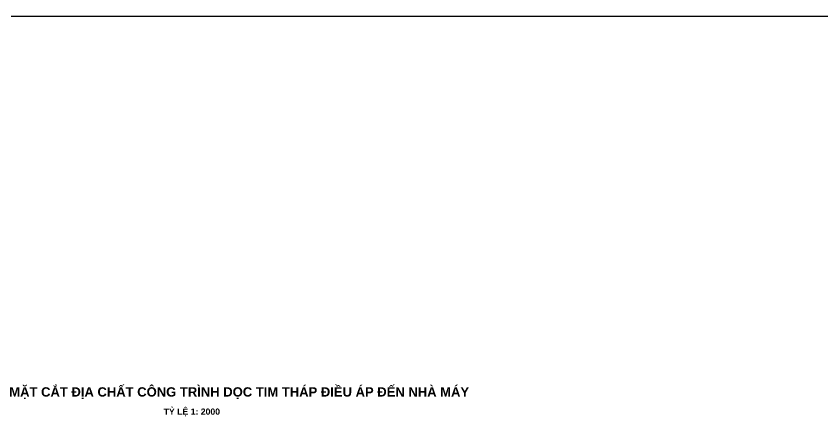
# Model space of a CAD drawing. Header units: inches. Extents: x 444671 to 463716, y 1783086 to 1794968.
# Drawn here: x 457575 to 458355, y 1789365 to 1789756 of the extents above; entities that cross this region are included whole.
import ezdxf

# ---------------------------------------------------------------- set-up
doc = ezdxf.new("R2010")
doc.units = ezdxf.units.IN
doc.header["$MEASUREMENT"] = 0
doc.linetypes.add('CENTER', pattern=[2, 1.25, -0.25, 0.25, -0.25])
doc.layers.add('Tam', color=1, linetype='CENTER')
doc.layers.add('Text', color=3, linetype='Continuous')
doc.styles.add('25', font='', dxfattribs={"height": 5})
doc.styles.get('25').set_extended_font_data('.VnArial')

# ---------------------------------------------------------------- blocks, each defined once
blk = doc.blocks.new('A$C7D350064')
at = {"attachment_point": 1, "style": '25'}
for s, insert, char_height, width in [('{\\f.VnArialH|b1|i0|c0|p34;MÆt c¾t ®Þa chÊt c«ng tr×nh däc tim th¸p ®iÒu ¸p ®Õn nhµ m¸y}', (-649.62, 359.15), 9, 500), ('{\\f.VnArialH|b1|i0|c0|p34;tû lÖ 1: 2000}', (-500.51, 338.62), 6, 100)]:
    blk.add_mtext(s, dxfattribs=dict(at, insert=insert, char_height=char_height, width=width))

msp = doc.modelspace()

# ---------------------------------------------------------------- linework, layer by layer
at = {"layer": 'Text', "color": 1}
msp.add_lwpolyline([(444670.6767, 1789755.9656), (463716.2297, 1789755.9656), (463716.2297, 1784826.0411), (444670.6767, 1784826.0411)], close=True, dxfattribs=at)

# ---------------------------------------------------------------- block references
at = {"layer": 'Tam'}
msp.add_blockref('A$C7D350064', (458218.363, 1789038.3548), dxfattribs=at)

doc.saveas('drawing.dxf')
